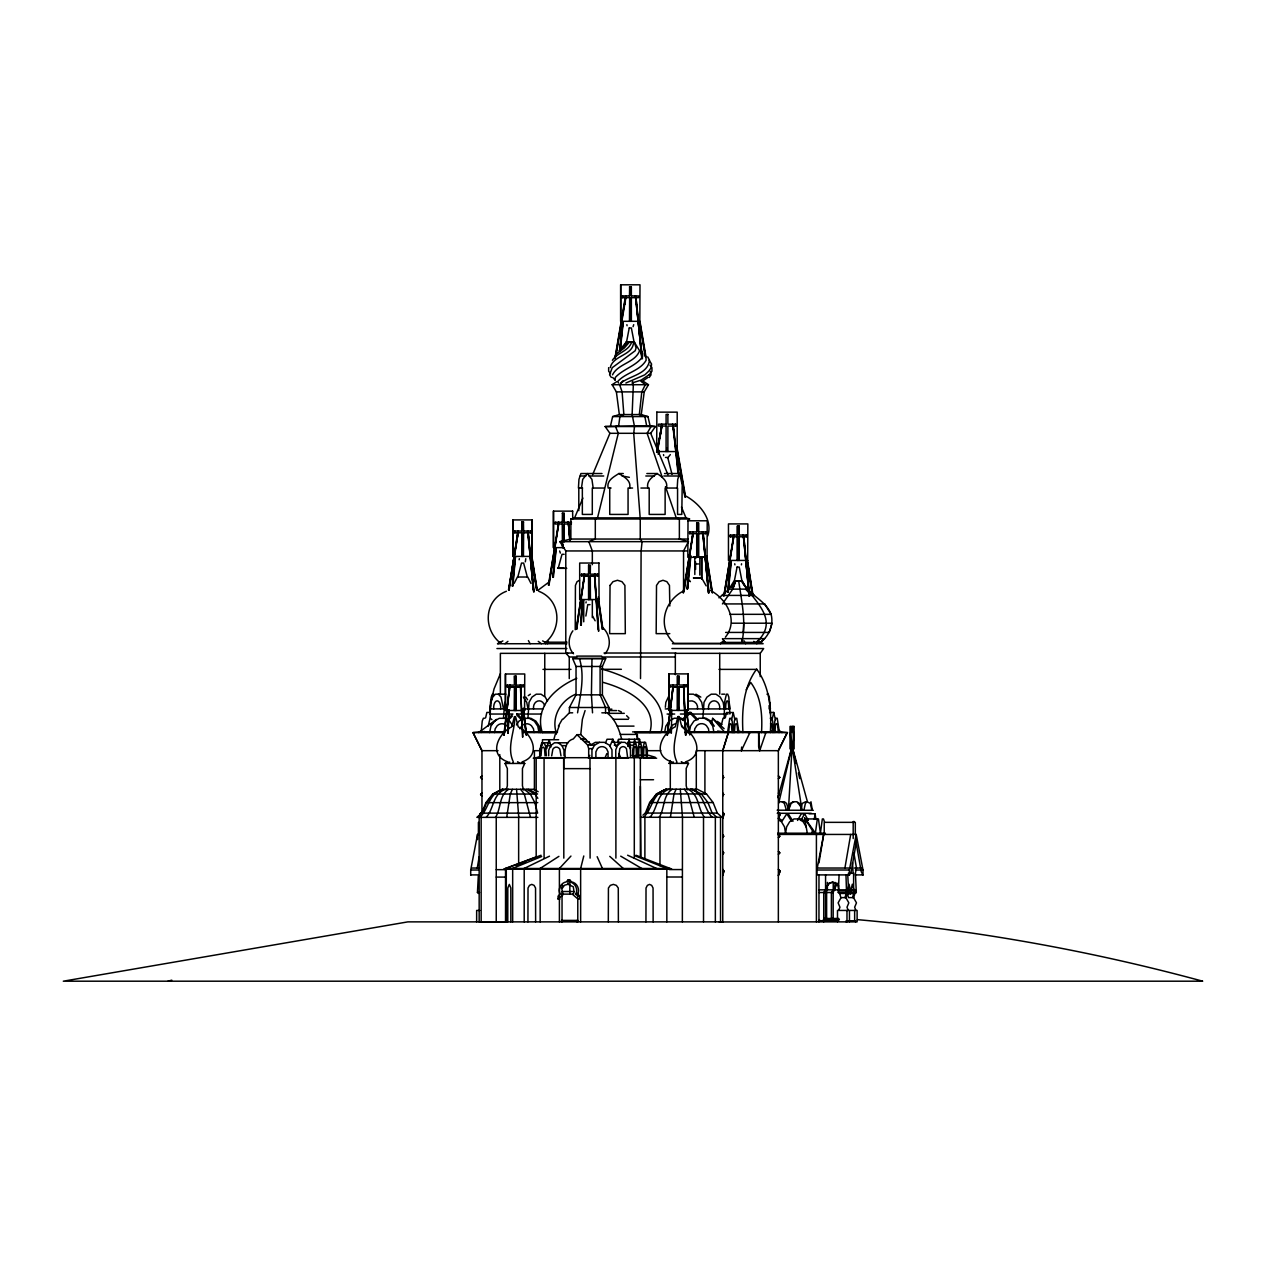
<?xml version="1.0" encoding="UTF-8"?>
<svg xmlns="http://www.w3.org/2000/svg" width="1266" height="1266" viewBox="0 0 1266 1266"><rect width="100%" height="100%" fill="white"/><g stroke="black" fill="none" stroke-linecap="round" stroke-linejoin="round"><path stroke-width="1.5" d="M632.652 757.163L632.668 749.757L634.44 742.335M637.637 757.163L637.637 749.757L639.409 742.335M642.606 757.163L642.622 749.757L644.394 742.335M539.712 757.622L539.727 750.232L541.753 742.794L549.634 742.794M548.669 755.77L548.684 750.232L550.647 745.658L554.445 742.794L567.912 742.794M615.767 757.163L615.782 749.757L617.681 745.183L621.305 742.335M591.918 757.163L591.966 749.757L594.529 745.183L599.498 742.335M687.58 588.627L688.308 581.68L689.353 580.271L690.397 581.68M761.515 732.587C762.528 715.417 761.309 696.696 750.706 682.421L746.165 689.78M770.345 732.587C771.627 710.859 770.076 687.153 756.657 669.081C743.237 687.153 741.686 710.859 742.952 732.587M593.168 488.043L591.934 479.371L587.329 473.531L582.708 479.371L581.474 488.043M489.926 714.008L490.543 704.766M542.339 745.104L542.513 739.724L558.654 739.724M507.713 733.156L508.6 710.084M507.903 733.204L508.9 710.068M509.502 690.904L509.644 687.058L514.233 686.868M508.204 733.204L509.074 710.115M671.755 710.004L671.376 733.109M672.673 690.809L672.816 686.963L677.405 686.773L677.405 710.4M728.678 732.587L729.279 725.671A7.058 1.583 -90 0 1 731.479 725.671L732.096 732.587M734.375 732.587L734.976 725.671A7.058 1.583 -90 0 1 737.176 725.671L737.793 732.587M774.887 732.492L775.488 725.576A7.058 1.583 -90 0 1 777.688 725.576L778.305 732.492M509.802 684.859L503.821 735.087M672.958 684.764L672.816 686.916M815.383 833.202L817.33 818.944M724.231 717.743L724.516 702.361L726.431 694.179L727.681 694.179L728.82 697.107L729.881 714.04M481.159 732.492L482.235 721.05L483.375 718.233L484.641 718.233M666.517 488.043C668.147 481.033 661.976 476.95 657.165 473.531L646.863 473.531M727.539 732.587L729.754 718.328L731.02 718.328L732.159 721.145L733.236 732.587L734.312 721.145L735.451 718.328L736.717 718.328L738.933 732.587M514.851 716.667C514.93 731.685 506.368 746.987 513.252 761.736L512.92 763.445M678.418 716.588C678.497 731.606 669.92 746.908 676.804 761.657L676.487 763.366M629.645 488.043C631.418 480.494 624.011 476.886 618.9 473.531C613.788 476.886 606.382 480.494 608.155 488.043L611.067 488.043M741.829 642.4C746.465 621.97 741.575 601.461 738.743 581.221M743.253 632.43L743.728 623.204M788.496 809.053L792.105 746.354L807.344 801.457M851.037 889.84L852.319 884.206L854.17 890.821L852.651 897.61M580.635 625.151L582.313 599.593M580.888 625.182L582.566 599.641M583.848 579.986L584.322 573.878M581.268 625.167L582.692 599.578M749.883 732.587L741.401 750.675L741.639 747.051M591.982 658.636L591.428 694.844L592.535 712.821M580.793 734.407L582.376 719.294L585.082 710.574M649.869 732.508C658.067 703.754 625.262 688.514 602.996 682.342M512.224 586.063L515.088 556.929M512.477 586.142L515.341 557.024M517.24 537.607L517.984 530.802L508.853 590.019M512.872 586.142L515.484 556.945M552.736 577.28L555.6 548.162M552.989 577.359L555.996 548.162M557.752 528.824L558.496 522.035M553.384 577.375L556.233 548.241M686.995 588.864L690.239 555.869M687.248 588.943L690.619 555.869M692.201 538.477L692.945 531.673M687.628 588.959L690.872 555.948M727.634 591.997L730.672 560.933M727.871 592.077L731.068 560.949M732.84 541.611L733.568 534.806M728.266 592.092L731.321 561.028M665.346 707.267L665.837 702.361L669.018 695.651M800.745 810.193L802.248 803.419L805.603 801.742M803.91 810.193L805.398 803.419L806.996 801.742L810.351 803.419L811.838 810.193M619.565 350.809L622.65 321.643M619.818 350.888L622.904 321.722M624.945 302.289L625.721 295.674M619.96 350.824L623.03 321.659M624.882 304.156L625.293 300.264M620.213 350.904L623.283 321.738M625.341 302.289L625.119 298.317L614.865 358.594M634.187 742.841L634.582 739.249L635.168 744.63M639.156 742.841L639.552 739.249L618.52 739.249L617.855 742.841M658.209 454.257L658.652 450.38M660.441 434.839L661.738 424.157M658.636 454.257L659.08 450.38M509.961 684.859L504.137 735.135L509.47 687.011M666.992 735.008L673.116 686.963L667.483 735.04M667.293 735.055L673.132 684.764M851.338 889.84L850.863 893.701L846.653 893.701M614.991 380.053L615.308 377.442C623.109 368.944 635.611 366.317 642.479 356.885L642.748 353.515L641.466 350.745M650.075 425.692L605.148 426.531L609.927 433.304L650.677 433.304L655.456 426.531L650.075 425.692L647.955 416.577L641.261 414.568L644.22 391.89L648.461 384.706L643.919 381.683M539.981 750.232L542.228 742.794M490.812 702.899L494.041 688.926L500.434 673.575M576.093 629.329L584.496 576.03L576.726 629.344M576.473 629.36L584.481 573.878M814.244 819.403L815.082 813.785L809.006 813.785M488.17 726.146L490.1 718.233L491.952 719.642M519.155 559.778L519.329 558.702M585.968 602.901L586.142 601.825M633.712 324.666L633.063 326.707M670.347 454.605L667.673 457.912M741.401 564.858L741.56 563.781M721.082 726.241L723.013 718.328L724.294 718.328M791.234 752.051L792.105 746.354L796.14 763.445M508.473 589.94L518.016 533.73L509.106 590.035M508.726 589.956L517.762 533.714M548.368 585.05L558.528 524.947L549.001 585.145M548.748 585.129L558.67 522.035M683.118 592.757L692.977 534.6L684.067 590.905M683.498 592.836L693.103 531.673M723.756 595.89L733.6 537.734L724.69 594.039M724.01 595.89L733.742 534.806M527.985 717.743L529.03 702.361L531.989 697.107L536.262 694.179L540.993 694.179L545.266 697.107L547.482 701.048M702.947 717.743L703.991 702.361L706.95 697.107L711.223 694.179L715.955 694.179L720.227 697.107L723.171 702.361L724.231 708.913M494.563 732.587L495.196 728.773L497.237 725.671A7.058 6.884 -90 0 1 506.732 725.671L508.79 728.773M669.524 732.492L670.141 728.678L672.199 725.576A7.058 6.884 -90 0 1 675.237 723.851M694.211 732.492L694.828 728.678L696.87 725.576A7.058 6.884 -90 0 1 706.365 725.576L708.422 728.678L709.039 732.492M585.873 616.036L587.74 604.657L590.019 604.657M818.975 862.858L823.691 834.436L816.887 870.011L816.887 874.901L849.391 874.901M845.008 897.61L846.527 892.514L845.973 874.933M615.118 358.61L625.895 295.674M615.83 356.743L625.752 298.396M470.715 875.17L470.715 870.011L477.519 834.436L479.308 834.436M477.25 868.033L479.181 856.829M844.913 868.033L850.689 834.436M856.196 842.982L861.244 871.72L863.001 875.17L863.001 870.011L856.196 834.436L856.196 842.982L851.148 871.72L849.391 875.17L849.391 870.011L856.196 834.436L777.704 834.436M656.627 452.231L661.77 427.085L657.687 450.38M656.927 452.247L661.469 427.006L657.386 450.38M787.927 810.193L790.459 803.419L793.165 801.742L796.805 801.742L799.511 803.419L802.043 810.193M788.56 810.193L791.108 803.419L793.798 801.742M503.52 717.743L504.723 702.361M627.73 746.418L629.06 739.249L630.721 748.206M489.641 732.587L490.876 726.241L494.294 721.145L499.247 718.328L506.289 718.328L508.758 719.737M664.603 732.492L665.837 726.146L669.255 721.05L674.192 718.233L681.25 718.233L683.719 719.642L682.168 719.642L689.29 712.442L690.84 712.442L697.962 719.642L696.395 719.642L689.29 712.442M741.67 642.4L742.477 638.634M485.622 717.838L486.856 712.442L490.227 712.442M707.741 535.945C713.154 519.551 699.813 503.947 686.314 496.288M725.276 717.933L726.494 712.536L733.236 712.536L734.881 719.737M731.59 719.737L733.236 712.536M772.102 719.642L773.748 712.442L770.377 712.442M711.413 723.63L712.631 718.328L724.136 728.694M610.529 425.692L612.649 416.577L619.343 414.568L641.261 414.568M778.653 803.356L792.105 746.354L801.805 809.053M823.739 921.87L823.739 892.514L828.961 883.209L832.348 882.196L836.304 883.209L838.772 886.01M826.16 889.84L827.062 886.01L829.531 883.209L832.917 882.196M834.452 889.84L835.37 886.01L837.839 883.209M833.17 919.907L833.17 892.514L835.94 886.01M580.493 869.062L583.784 855.974M506.701 817.361L510.277 794.035L512.413 789.304M670.426 817.282L674.003 793.94L676.123 789.224M517.778 577.122L521.497 563.085L523.633 563.085L527.352 577.122M546.722 748.681L549.128 739.724L551.058 746.893M506.21 789.968L507.35 785.806L507.35 768.525L505.039 763.445L508.362 762.322M777.925 797.659L792.105 746.354L792.453 752.226M553.875 739.376L555.252 734.407M853.901 853.094L856.465 868.033L855.405 873.081L856.307 892.514L854.898 893.448L853.727 897.61L848.521 897.61L847.334 893.448M582.597 488.043L578.435 488.043L578.958 479.371L580.92 473.531L601.983 473.531M677.199 488.043L677.721 479.371L679.684 473.531L664.523 473.531M741.401 750.675L742.224 747.953M722.759 921.949L722.759 750.675L728.314 732.587L717.616 731.052M721.351 642.4L760.375 642.4C769.063 636.102 773.874 624.882 771.105 614.327C765.598 599.768 748.443 595.257 742.272 581.221M769.237 632.43L772.054 623.204L731.89 623.204M722.759 750.675L728.409 732.587M759.711 750.675L758.635 732.587L758.635 746.592L759.711 750.675L765.883 732.587M610.291 367.662C612.855 355.081 633.791 355.556 633.459 341.915M602.869 658.636L600.1 666.47L600.1 694.844L605.559 707.504L605.559 712.821M577.897 896.17L575.745 894.128C578.356 889.318 575.128 882.718 569.668 881.896L567.975 880.028L566.282 881.896C560.822 882.718 557.61 889.318 560.221 894.128L558.053 896.17L558.053 898.971L559.92 898.971M567.975 884.269L573.292 886.786L574.084 892.15L572.865 894.651L577.897 898.971L579.765 898.971L579.765 896.17L577.597 894.128C580.208 889.318 576.995 882.718 571.536 881.896L569.842 880.028L567.975 880.028L567.975 884.269L564.462 885.25L561.819 888.906L563.101 894.651L558.053 898.971M732.713 589.117L735.593 581.221L732.745 589.117L722.443 603.929M556.075 734.407L559.113 726.114M631.718 341.915C628.901 351.141 617.302 352.518 612.396 360.272M482.393 813.136L486.571 802.644L493.234 794.035L502.444 789.304M646.815 811.3L650.281 802.565L656.943 793.94L666.153 789.224M625.008 344.953L626.227 341.915L634.377 341.915L636.07 347.992L635.2 350.745L612.269 367.662L609.563 374.831L611.351 377.442M537.876 817.361L476.886 817.361L481.666 813.136L485.922 802.644L492.727 794.035L502.143 789.304L533.54 789.304L538.145 791.677M642.986 815.162L645.375 813.057L649.632 802.565L656.453 793.94L665.869 789.224L697.25 789.224L706.46 793.94L713.122 802.565L717.3 813.057L721.968 817.282L640.596 817.282M838.867 909.858L839.959 907.247L838.124 902.848L841.051 897.657M569.257 678.592L569.257 656.991L565.791 653.019L565.791 550.947L559.873 541.658L570.871 539.047L570.871 518.997L574.622 517.873L582.898 498.076M592.646 474.687L609.927 433.304M605.544 742.841L607.047 739.249L612.886 739.249L615.909 746.418M605.338 757.163L606.841 753.571M609.864 746.418L612.886 739.249M561.376 888.273L562.658 885.266M601.841 712.821L609.009 712.821L609.009 707.504L602.394 694.844L602.394 666.47L605.749 658.636L572.675 658.636L576.03 666.47L576.03 694.844L569.415 707.504L569.415 712.821L572.675 712.821M589.782 755.327L588.468 758.207L628.411 758.207M521.497 762.322L524.741 763.445L522.447 768.525L522.447 785.806L523.586 789.968M685.191 762.227L688.498 763.366L686.188 768.446L686.188 785.727L687.327 789.873M771.516 731.178L787.262 732.587L778.353 750.675L778.353 921.949L719.183 921.949M787.341 732.587L778.353 750.675L696.3 750.675L696.3 790.158M525.327 561.819L525.801 558.702M514.154 583.404L517.414 577.011L527.716 577.011L530.976 583.404M731.463 587.535L733.932 582.803M665.489 486.619L676.25 517.873L679.367 518.997L679.367 539.047L688.435 541.658L683.545 550.947L683.545 592.172M725.434 637.13C738.616 620.783 727.175 599.514 710.827 590.636M797.548 820.431L801.283 813.785L804.59 813.785L808.325 820.431M800.856 820.431L804.59 813.785M558.369 726.114L562.31 719.294M495.497 817.361C501.194 808.673 498.804 795.618 508.552 789.304M659.206 817.282C664.903 808.594 662.514 795.523 672.262 789.224M612.507 374.831C618.188 363.532 635.073 362.851 639.583 350.745L634.187 341.915M572.865 630.832C567.943 637.526 567.643 647.527 573.498 653.778M756.419 642.4C780.98 619.47 753.175 600.495 741.496 581.221M604.942 653.778C612.079 646.198 609.895 633.649 602.315 627.208M781.961 821.27L786.787 813.785L788.196 813.785L793.022 821.27M619.137 350.745L626.417 341.915M519.867 728.773L521.909 725.671A7.058 6.884 -90 0 1 531.404 725.671L533.461 728.773L534.078 732.587M516.401 724.975L518.965 721.145L523.918 718.328L530.96 718.328L535.914 721.145L539.332 726.241L540.55 732.587M649.252 377.442L651.04 374.831L650.376 371.239M825.527 919.907L825.527 892.514L827.378 889.84L827.378 882.386M629.582 341.915L624.328 347.992L617.001 353.515M614.659 356.885L616.226 354.638M760.233 676.645L760.233 653.351L763.667 648.54L671.898 648.54M649.173 374.831L651.943 371.239L651.958 367.662L650.012 365.194M544.586 643.16C562.515 629.281 561.075 599.831 538.73 591.254M627.651 341.915L622.255 347.992M506.036 763.445L507.429 761.736C488.17 754.868 498.06 733.425 511.749 726.842L514.407 716.667L515.579 716.667L518.237 726.842C531.926 733.425 541.816 754.868 522.557 761.736L523.934 763.445M669.603 763.366L670.996 761.657C651.721 754.773 661.612 733.33 675.316 726.763L677.959 716.588L679.146 716.588L681.788 726.763C695.493 733.33 705.384 754.773 686.109 761.657L687.501 763.366M486.223 817.361C493.962 808.958 492.68 793.719 505.356 789.304M649.933 817.282C657.671 808.863 656.389 793.64 669.081 789.224M576.98 734.676L587.582 744.914L591.396 744.914L580.778 734.676L576.98 734.676L573.324 738.917C565.332 741.148 564.288 750.754 565.253 757.701M623.173 380.67L619.612 384.706L622.112 391.89L623.853 414.568L619.913 416.577L618.663 425.692L615.498 426.531L618.299 433.304L597.52 517.873L595.305 518.997L595.305 539.047L588.832 541.658L592.33 550.947L592.33 564.683M854.898 893.448L839.69 893.448L838.282 892.514L839.105 874.933M558.828 869.062L570.95 856.069M647.97 377.442L641.941 381.541M756.277 642.4L759.917 638.634M562.959 719.294L568.83 713.328M507.207 719.737L511.955 714.942M509.945 718.534L512.319 716.145M684.906 718.439L690.84 712.442M620.957 383.028C630.12 375.591 647.781 374.325 649.505 360.272L647.717 356.885M479.814 817.361C488.85 809.053 488.818 792.611 503.156 789.304M643.524 817.282C652.576 808.974 652.544 792.516 666.865 789.224M477.725 817.361L480.067 815.257M490.797 724.769L496.509 719.61M647.796 488.043C646.182 481.033 652.338 476.95 657.165 473.531M729.074 589.117L721.889 595.416L754.283 595.416L747.209 589.117L742.319 581.221L733.9 581.221L729.026 589.117L747.146 589.117M760.28 642.4L764.585 638.634L724.263 638.634M648.952 374.831L641.261 380.053L631.956 383.028M718.946 597.853L721.952 595.416M505.007 643.729L507.935 641.371M545.519 643.729L548.447 641.371M720.481 643.729L723.408 641.371M684.226 590.636C663.621 600.511 656.801 627.287 674.161 643.35L720.496 643.35M695.556 558.132L697.06 556.993L693.784 556.993M537.702 590.462L549.033 582.043M478.611 732.587L496.462 719.42M480.004 813.785L481.966 812.392L481.966 750.675L473.025 732.587L484.767 731.526M479.988 813.785L481.966 812.392M506.416 591.254C484.055 599.831 482.631 629.281 500.561 643.16L500.814 643.16M528.254 695.651L530.391 694.179M619.343 414.568L616.384 391.89L612.143 384.706L616.684 381.683M699.829 575.08L699.829 558.132L701.57 556.993M847.761 874.933L848.663 892.514L847.255 893.448L846.084 897.61L840.861 897.61L839.69 893.448M539.189 869.062L558.907 856.354M575.239 694.385C560.521 700.905 551.454 716.572 556.122 732.508M672.974 427.069L678.465 473.674M527.938 533.714L533.651 591.887M568.561 524.868L569.969 540.408M743.522 537.718L749.377 595.97M703.342 556.993L701.522 558.132L701.522 578.863M699.829 558.132L703.706 556.993L698.563 556.993M635.674 298.396L642.036 358.61L635.437 295.674M579.48 580.271L577.043 581.68L575.429 585.43L575.223 629.708M576.774 678.307C555.331 687.359 534.173 706.982 542.291 732.508M497.949 643.729L502.871 640.897M500.83 641.846L497.491 643.729L566.804 643.729M684.7 732.492L688.198 730.719M522.905 869.062L549.491 856.18M594.814 576.046L590.273 575.903L590.431 599.546M625.863 383.028L644.805 374.831L648.683 371.239L651.167 367.662L651.547 363.959L649.141 360.272M584.243 575.998L588.579 575.903L588.579 599.546M511.1 869.062L541.69 856.496M670.062 763.366L673.465 762.005M636.529 731.89L634.772 732.587L671.202 732.587M506.258 763.445L509.755 762.085M516.132 865.612L525.073 862.146M504.548 869.062L541.041 855.246M536.895 856.639L503.726 869.062L671.708 869.062L635.943 855.246M671.993 762.227L668.717 763.366L688.498 763.366M534.648 758.207L539.522 756.767M520.437 687.042L522.826 737.018M683.608 686.963L685.919 735.008M629.487 286.876L631.354 286.876L631.354 295.943M629.661 295.943L622.334 295.943L622.334 297.668L629.661 297.668L629.487 321.311M639.995 321.311L620.609 321.311L620.609 284.803L639.995 284.803L639.821 321.311M612.143 384.706L648.461 384.706M616.384 391.89L644.22 391.89M656.69 412.146L677.199 412.146L677.199 451.566L656.864 451.566M668.052 414.393L666.09 414.393L666.09 424.173M612.649 416.577L647.955 416.577M666.264 424.173L658.51 424.173L658.51 426.056L666.264 426.056M605.148 426.531L655.456 426.531M665.473 457.453L666.929 457.453M667.72 457.453L672.024 474.37M618.9 473.531L623.268 473.531M580.192 476L585.873 476M589.054 476L603.708 476M622.081 476L629.36 477.314M645.802 476L654.395 476M663.795 476L678.956 476M604.167 488.043L592.298 488.043L592.298 514.423L582.344 514.423L582.344 488.043M632.573 488.043L628.063 488.043L628.063 514.423L609.737 514.423L609.737 488.043M640.928 488.043L649.189 488.043L649.189 514.423L665.125 514.423L665.125 488.043L677.563 488.043L677.563 514.423L681.804 514.423L682.2 484.973L679.684 473.531M564.13 547.64L553.384 547.64L553.384 511.132L572.77 511.132M562.262 513.221L564.13 513.221L564.13 522.272M574.622 517.873L685.982 517.873L689.733 518.997L570.871 518.997M687.834 520.785L707.219 520.785L707.045 557.293M521.75 532.796L521.75 556.423L521.924 532.796L514.597 532.796L514.597 531.055L521.924 531.055L521.75 522.003L523.618 522.003M555.109 522.272L562.436 522.272M562.436 524.013L555.109 524.013L555.283 522.272M571.409 524.013L563.956 524.013L563.956 541.737M523.444 531.055L530.897 531.055L530.897 532.796L523.444 532.796M570.871 539.047L688.008 539.047M559.873 541.658L688.435 541.658M565.791 550.947L687.296 550.947M564.145 554.302L562.009 554.302L558.195 568.339L566.741 568.339M707.219 557.293L687.834 557.293L688.008 520.785M747.842 560.427L728.456 560.427L728.456 523.918L747.842 523.918L747.668 560.427M696.458 563.956L698.595 563.956M557.61 568.054L563.987 568.054M590.273 575.903L597.726 575.903L597.726 574.178L590.273 574.178L590.431 565.127L588.579 565.127L588.579 574.178M693.404 577.929L701.649 577.929L706.191 585.889M693.768 577.992L701.285 577.992M724.263 603.929L764.664 603.929M730.134 614.327L771.105 614.327L764.601 603.929M725.624 632.43L769.19 632.43M669.809 633.649L656.168 633.649L656.516 585.43L659.08 581.68L662.988 580.271L666.897 581.68L669.461 585.43L669.809 606.018M545.298 642.194L567.026 642.194M672.452 643.729L763.113 643.729L758.097 640.897M496.937 648.54L566.883 648.54M565.791 653.019L573.371 653.019M604.024 653.019L675.822 653.019M567.769 653.351L500.371 653.351L500.371 694.1M760.233 653.351L675.332 653.351L675.332 674.699M576.647 656.105L601.635 656.105M569.257 656.991L576.98 656.991M602.046 656.991L674.952 656.991M572.802 658.415L605.639 658.415M576.03 666.47L602.394 666.47M542.972 669.382L570.982 669.382M602.584 669.303L621.384 669.303M719.009 669.382L756.878 669.382M686.425 685.033L679.098 685.033L679.272 675.981L677.405 675.981L677.405 685.033M523.38 685.128L515.927 685.128L515.927 676.076M515.927 710.495L515.927 686.868L523.38 686.868L523.222 685.128M670.125 686.773L677.579 686.773L677.579 710.4M493.661 694.179L492.411 694.179L491.271 697.107L490.496 702.361L490.211 717.743M505.846 694.179L495.386 694.179L492.727 697.107L490.876 702.361L490.211 708.913L503.646 708.913M687.992 694.179L693.436 694.179L698.341 697.107L701.728 702.361L702.947 708.913M721.747 694.179L724.706 694.179M766.943 694.179L768.193 694.179L769.332 697.107L770.393 714.04M576.03 694.844L602.394 694.844M569.415 707.504L609.009 707.504M522.716 708.913L542.845 708.913M665.236 708.913L668.59 708.913A6.678 3.545 -90 0 1 668.67 705.542M688.388 708.913L729.944 708.913L729.216 702.361M608.155 709.166L611.874 709.166M524.741 710.495L505.356 710.495L505.356 673.987L524.741 673.987L524.567 710.495M609.136 710.574L616.574 710.574M624.296 713.328L607.569 713.328C615.608 719.753 619.248 729.691 621.685 739.376M490.211 714.04L512.92 714.04M516.686 714.04L541.531 714.04M667.071 714.04L674.683 714.04M680.364 714.04L727.997 714.04M770.266 718.233L771.532 718.233L772.671 721.05L773.748 732.492L774.824 721.05L775.963 718.233L777.229 718.233L779.445 732.492M613.456 719.294L628.316 719.294M617.302 726.114L634.013 726.114M480.843 731.89L504.454 731.89M524.14 731.89L557.578 731.89M632.589 731.89L670.125 731.89M685.919 731.89L723.456 731.89M725.276 731.89L779.381 731.89M541.943 732.508L557.135 732.508M635.943 732.508L660.947 732.508C671.328 696.11 629.803 676.819 601.619 669.002M504.517 732.587L472.962 732.587L481.966 750.675L498.029 750.675M523.333 732.587L556.265 732.587M686.979 732.587L787.579 732.587M620.34 734.407L635.2 734.407M580.619 738.917L584.433 738.917M582.407 739.502L586.205 739.502M585.414 741.781L589.228 741.781M612.871 742.335L624.945 742.335L628.569 745.183L630.452 749.757L630.484 757.163M627.699 742.335L645.549 742.335L647.322 749.757L647.337 757.163M594.529 745.183L590.383 745.183L595.337 742.335L604.436 742.335L609.405 745.183L611.969 749.757L612.016 757.163M614.295 745.183L617.681 745.183M629.313 745.183L633.269 745.183M543.874 742.794L545.519 745.658L549.349 745.658M558.227 742.794L562.025 745.658L565.902 745.658M587.582 744.914L588.69 748.586L592.504 748.586M540.123 750.675L534.41 750.675L534.41 790.158M646.689 750.675L660.805 750.675M635.722 755.327L648.73 755.327L655.234 757.242M653.557 757.701L536.183 757.701L536.183 858.126M533.271 758.207L564.335 758.207M643.919 758.207L656.658 758.207M505.039 763.445L524.741 763.445M590.098 768.636L563.702 768.636L563.702 757.701L563.813 858.126M640.359 779.729L653.557 779.729M640.359 786.376L640.928 856.18M656.453 793.94L706.46 793.94M492.727 794.035L537.575 794.035L528.365 789.304M779.634 801.742L784.35 801.742L786.582 803.419L788.671 810.193M810.952 801.742L812.329 810.193M485.922 802.644L537.797 802.644M649.632 802.565L713.122 802.565M777.15 810.193L813.326 810.287M481.666 813.136L537.623 813.136L534.822 802.644L530.343 794.035L524.14 789.304M645.375 813.057L717.3 813.057M777.213 813.294L811.221 813.294M805.936 818.944L818.453 818.944L820.4 833.202L822.346 818.944L823.454 818.944L824.467 821.776M854.36 821.555L853.189 821.555L853.189 838.519M777.672 833.202L825.416 833.202M471.743 868.033L479.387 868.033M817.915 868.033L850.42 868.033M854.328 868.033L861.972 868.033M670.094 868.492L505.53 868.492L505.53 921.87L722.902 921.87M496.24 869.663L505.577 869.663M669.303 869.568L682.358 869.568M470.715 870.011L478.374 870.011M816.887 870.011L849.391 870.011M855.357 870.011L863.001 870.011M848.267 873.303L853.11 873.303L852.509 862.684M470.715 874.901L478.374 874.901L477.44 892.514L478.849 893.448M855.357 874.901L863.001 874.901M666.834 877.006L682.358 877.006M496.24 877.085L505.055 877.085M818.975 889.84L847.761 889.84L849.059 884.206L850.341 889.84M849.755 889.84L855.405 889.84M838.282 890.821L848.663 890.821M850.879 890.821L856.307 890.821M573.846 891.517L562.041 891.517L562.041 921.87M477.44 892.514L479.577 892.514M818.975 892.514L825.527 892.514M826.366 889.84L826.619 892.514L833.17 892.514M838.282 892.514L848.663 892.514M850.879 892.514L856.307 892.514M562.072 894.128L573.72 894.128M575.745 894.128L577.597 894.128M479.814 910.444L476.649 910.444L476.649 921.87M849.882 910.444L857.114 910.444L857.114 921.87L854.645 921.87L854.645 910.444M823.77 918.483L838.836 918.483M823.311 919.607L839.405 919.607M577.945 920.398L561.439 920.398L561.439 921.87M818.96 920.746L838.614 920.746M848.014 920.746L853.711 920.746M504.074 921.87L407.874 921.87L63.3 981.197L1202.7 981.197A2075.291 2022.103 90 0 0 857.462 919.654M778.384 921.87L853.711 921.87M505.577 921.949L479.165 921.949L479.165 817.361M515.927 686.868L520.737 687.058M759.347 731.89L765.645 732.587M749.804 732.587L737.556 731.194M632.019 755.327L641.767 758.207M635.611 856.069L668.258 869.062M811.775 831.999L817.14 834.436M627.62 855.215L657.861 869.062M618.425 710.574L621.353 711.951M692.091 789.224L701.301 793.94L707.947 802.565L712.125 813.057L716.793 817.282M702.883 534.521L708.754 592.836M542.639 640.897L547.656 643.729M704.371 718.233L709.308 721.05L712.742 726.146L713.961 732.492M679.684 718.233L684.637 721.05L688.055 726.146L689.29 732.492L690.508 726.146L693.926 721.05L698.879 718.233L705.922 718.233L710.859 721.05L714.293 726.146M529.41 718.328L534.347 721.145L537.781 726.241L539 732.587M504.738 718.328L509.676 721.145L513.094 726.241M690.524 789.224C704.26 792.927 703.706 808.942 712.267 817.282M526.814 789.304L534.917 794.035L537.844 798.34M620.704 856.164L642.748 869.062M695.92 694.179L700.826 697.107M681.298 761.673L684.051 763.366M797.517 802.581L800.729 806.426L801.41 810.193M805.825 821.776L801.473 818.944L794.004 818.944L789.652 821.776L786.629 826.856L785.553 833.202L784.493 826.856L781.47 821.776L779.302 820.368M798.83 818.944L803.182 821.776L806.205 826.856L807.281 833.202M779.745 818.944L781.929 820.368M517.588 761.752L520.199 763.445M717.236 721.383L721.842 724.437M779.017 730.387L781.992 732.587M753.729 641.371L756.862 643.729M782.103 801.742L784.334 803.419L786.423 810.193M538.256 641.371L541.389 643.729M687.849 789.224C699.418 794.383 697.55 808.768 704.482 817.282M640.802 381.082L645.296 384.706L641.783 391.89L639.346 414.568L644.869 416.577L646.625 425.692L651.056 426.531L647.116 433.304L662.324 477.424M609.753 856.354L623.932 869.062M517.066 713.739L523 719.737M516.702 714.942L521.45 719.737M626.638 715.717L628.996 718.107M612.633 377.442L615.134 380.053M745.579 589.117L751.45 595.416M498.345 694.179L501.02 697.107L503.52 708.913M835.734 883.209L838.203 886.01L839.105 889.84M712.631 718.328L724.991 732.587M684.32 789.224L688.008 793.94L694.227 817.282M520.595 789.304L524.298 794.035L530.517 817.361M610.513 373.644L608.661 371.239L608.645 367.662M806.268 827.363L804.59 817.915L815.383 833.028M681.694 725.576L683.735 728.678M786.787 813.785L791.614 821.27M525.865 697.107L527.558 699.734M523.38 697.107L526.767 702.361L527.985 708.913M804.59 817.915L813.864 833.028M618.568 383.028L617.681 381.541C625.61 372.6 639.931 371.049 646.119 360.272L645.945 356.885M853.553 897.657L856.481 902.848L854.645 907.247L855.721 909.858M845.894 897.657L848.821 902.848L846.986 907.247L848.078 909.858M592.567 616.036L595.147 620.799M743.886 640.596L745.563 643.729M528.413 640.596L530.09 643.729M560.316 553.052L559.667 550.995M597.156 856.702L602.695 869.062M562.025 745.658L563.987 750.232L564.019 755.77M618.932 753.571L620.451 757.163M650.677 433.304L667.957 474.687M681.472 507.08L685.982 517.873M640.58 742.335L642.353 749.757L642.353 757.163M635.595 742.335L637.368 749.757L637.384 757.163M807.043 818.944L807.55 820.368M635.706 732.587L638.238 739.819M579.48 658.636C584.971 676.55 580.35 695.192 577.565 712.821M632.478 381.256L633.348 384.706L632.13 414.568L634.503 426.531L633.712 433.304L640.248 518.997L640.248 539.047L642.084 541.658L641.102 550.947L640.517 678.592M798.387 772.956L799.732 778.653M773.748 712.442L775.393 719.642M545.519 745.658L546.374 755.77M676.788 446.407L685.618 496.889M672.531 424.157L673.654 430.962M676.835 448.354L685.191 496.968M676.756 450.38L684.89 496.984M680.285 789.224L682.485 817.282L682.358 921.87M516.56 789.304L518.775 817.361M640.01 321.659L645.961 356.648M635.279 295.674L636.323 302.289M639.757 321.659L645.581 356.727M639.377 321.738L645.328 356.743M747.589 560.949L753.112 595.89M747.32 560.949L752.843 595.89M743.126 534.806L744.139 541.611M747.209 561.028L752.431 594.023M746.94 561.028L752.162 594.039M706.65 555.869L712.489 592.757M702.503 531.673L703.5 538.477M706.381 555.869L712.22 592.757M706.017 555.948L711.539 590.905M568.054 522.035L569.668 532.717M531.071 551.121L537.211 589.94M531.119 553.068L536.958 589.956M527.542 530.802L529.156 541.484M531.008 553.131L536.831 590.019M531.055 555.078L536.578 590.035M734.739 563.781L734.913 564.858M663.526 454.605L663.7 455.681M626.892 324.666L627.066 325.742M815.082 813.785L815.921 819.403M598.248 596.951L602.964 629.329M594.561 573.878L595.368 579.86M598.264 598.85L602.584 629.36M597.884 598.881L602.315 629.344M850.04 889.84L850.515 893.701M686.615 709.989L689.748 734.992M684.241 690.809L683.593 684.764M686.314 710.036L689.21 733.125M523.412 708.153L526.577 735.087M521.07 690.904L520.421 684.859M523.459 710.068L526.276 735.135L523.143 710.115M678.766 473.595L673.401 426.99L678.038 473.674M639.552 739.249L640.153 744.63M642.432 358.594L636.038 298.317L641.783 358.674M769.728 702.361L770.393 708.913L769.127 708.913A6.678 1.503 -90 0 0 769.095 705.542M749.63 595.89L743.902 537.639L748.997 595.985M743.3 534.806L749.235 595.89M709.007 592.757L703.263 534.505L708.359 592.852M702.662 531.673L708.612 592.757M570.349 540.392L568.83 524.868L569.716 540.487M568.228 522.035L570.096 540.471M534.046 591.887L528.318 533.635L533.208 590.035M527.716 530.802L533.603 590.019M598.818 631.054L594.561 576.03L598.043 629.107M594.735 573.878L598.422 631.038M772.608 732.492L771.991 725.576A7.058 1.583 -90 0 0 770.503 723.851M683.767 684.764L685.745 735.055M685.444 735.04L683.782 686.916L679.098 686.773L686.425 686.773L686.251 685.033M520.595 684.859L522.526 737.002M855.626 920.746L855.626 921.87M855.31 834.436L855.31 822.346L824.229 822.346L824.229 834.436M853.616 873.081L853.616 889.84M849.454 921.87L849.454 910.444L837.491 910.444L837.491 921.87M846.986 910.444L846.986 921.87M846.115 920.746L846.115 921.87M835.022 882.386L835.022 889.84M833.234 882.386L833.234 889.84L831.382 892.514L831.382 919.907M826.619 892.514L826.619 919.907M825.574 874.933L825.574 889.84M819.482 919.607L819.482 920.746M818.975 874.648L818.96 921.87M816.412 834.436L816.412 921.87M793.244 726.462L793.244 748.839M792.105 746.354L792.105 752.226M790.823 726.462L790.823 748.839M746.323 535.059L746.323 536.8M739.202 535.059L739.202 526.007L737.334 526.007L737.334 535.059M739.202 536.8L739.202 560.427M739.043 526.007L739.043 535.059L746.481 535.059L746.481 536.8L739.043 536.8L739.043 560.427M738.426 556.866L738.426 559.588M738.157 556.993L738.157 560.474M737.508 526.007L737.508 535.059L730.197 535.059L730.197 536.8L737.508 536.8L737.508 560.427M737.334 536.8L737.334 560.427M730.371 535.059L730.371 536.8M720.528 817.282L720.528 921.87M719.721 653.351L719.721 694.1M715.353 817.282L715.353 921.87M705.684 531.926L705.684 533.666M704.909 750.675L704.909 793.829M703.516 817.282L703.516 921.87M701.87 558.132L701.87 578.863M698.579 531.926L698.579 522.874L696.711 522.874L696.711 531.926M698.579 533.666L698.579 557.293M698.405 522.874L698.405 531.926L705.858 531.926L705.858 533.666L698.405 533.666L698.405 557.293M697.803 553.733L697.803 556.454M697.519 553.859L697.519 557.341M696.886 522.874L696.886 531.926L689.559 531.926L689.559 533.666L696.886 533.666L696.886 557.293M696.711 533.666L696.711 557.293M695.556 561.898L695.556 569.431M694.812 556.834L694.812 574.495M689.733 531.926L689.733 533.666M687.976 673.908L687.976 710.4M679.272 686.773L679.098 710.4M678.465 706.982L678.465 710.463M678.228 706.855L678.228 709.561M677.579 675.981L677.579 685.033L670.125 685.033L670.3 686.773M675.585 424.173L675.585 426.056M670.3 760.55L670.3 790.158M668.939 673.908L668.939 710.4M667.878 414.393L667.878 424.173L675.759 424.173L675.759 426.056L667.878 426.056L667.878 451.566M667.245 447.721L667.245 450.649M666.945 447.816L666.945 451.297M666.834 868.492L666.834 921.87M666.09 426.056L666.09 451.566M659.966 817.282L659.966 865.707M656.864 412.146L656.69 447.626M653.129 921.87L653.05 888.02L651.689 885.377L649.537 884.38L647.385 885.377L646.024 888.02L645.945 921.87M646.404 757.163L646.04 748.712A6.488 1.456 -90 0 0 643.888 748.712L643.539 757.163M644.885 817.282L644.885 858.712M641.419 757.163L641.071 748.712A6.488 1.456 -90 0 0 638.919 748.712L638.57 757.163M640.359 757.701L640.359 856.18M637.384 734.343L637.384 739.581M636.45 757.163L636.102 748.712A6.488 1.456 -90 0 0 633.95 748.712L633.586 757.163M634.298 757.701L634.298 858.126M631.354 297.668L631.354 321.311M631.18 286.876L631.18 295.943L638.634 295.943L638.46 297.668L631.18 297.668L631.18 321.311M630.579 317.75L630.579 320.456M630.31 317.877L630.31 321.358M629.661 286.876L629.487 295.943M627.572 757.163L626.48 748.712A6.488 4.542 -90 0 0 619.77 748.712L618.678 757.163M622.508 295.943L622.508 297.668M620.783 284.803L620.783 321.311M618.457 739.755L618.457 743.348M618.378 921.87L618.283 888.02L616.368 885.377L613.345 884.38L610.339 885.377L608.424 888.02L608.313 921.87M615.893 757.701L615.893 858.126M608.044 757.163L608.044 751.893L606.541 748.712A6.488 6.203 -90 0 0 597.394 748.712L595.89 751.893L595.89 757.163M597.552 574.178L597.552 575.903M592.33 600.021L592.33 617.681M589.988 757.701L590.098 858.126M589.655 595.985L589.655 598.691M589.386 596.112L589.386 599.593M588.737 565.127L588.737 574.178L581.426 574.178L581.426 575.903L588.737 575.903L588.737 599.546M588.69 748.586L588.69 757.701M583.737 600.1L583.737 621.812M581.6 574.178L581.6 575.903M580.635 868.492L580.635 921.87M578.799 488.043L578.799 510.657M577.787 893.416L577.787 921.87M576.964 920.398L576.964 921.87M572.596 511.132L572.77 518.823M571.235 524.013L571.409 522.272L563.956 522.272L563.956 513.221M569.842 880.028L569.842 894.128M564.13 524.013L564.13 541.737M563.085 544.222L563.085 547.687M562.436 513.221L562.262 522.272M562.262 524.013L562.436 547.64M560.98 755.865L559.841 749.171A6.488 4.748 -90 0 0 552.846 749.171L551.691 755.865M559.398 868.492L559.398 921.87M553.558 511.132L553.558 547.64M545.06 755.865L544.57 749.171A6.488 2.057 -90 0 0 541.531 749.171L541.025 755.865M544.76 653.351L544.76 696.047M544.079 757.701L544.079 858.126M540.155 868.492L540.155 921.87M535.629 921.87L535.55 888.02L534.094 885.377L531.783 884.38L529.473 885.377L528.017 888.02L527.938 921.87M532.084 519.915L532.084 556.423M530.723 531.055L530.723 532.796M524.203 868.492L524.203 921.87M523.444 522.003L523.618 531.055M523.618 532.796L523.444 556.423M522.842 552.862L522.842 555.584M522.573 552.989L522.573 556.47M521.924 522.003L521.924 531.055M518.649 817.361L518.649 863.839M516.101 685.128L516.101 676.076L514.233 676.076L514.407 685.128L507.096 685.128L507.096 686.868L514.407 686.868L514.233 710.495M516.101 686.868L516.101 710.495M515.325 706.934L515.325 709.64M515.056 707.061L515.056 710.543M514.771 531.055L514.771 532.796M513.047 519.915L513.047 556.423M512.667 868.492L512.667 921.87M510.847 921.87L510.831 888.02L509.312 884.38L507.808 888.02L507.777 921.87M507.255 685.128L507.255 686.868M506.289 868.492L506.289 921.87M505.53 673.987L505.53 710.495M499.801 754.599L499.801 791.867M496.24 817.361L496.24 921.949M481.159 817.361L481.159 921.949M478.406 822.346L478.406 834.436M477.519 834.436L477.519 839.564M725.719 708.913A6.678 1.503 -90 0 1 727.19 700.826A6.678 1.503 -90 0 1 728.662 708.913M708.564 708.913A6.678 5.665 -90 0 1 714.103 700.826A6.678 5.665 -90 0 1 719.642 708.913M689.479 701.048A6.678 6.504 -90 0 1 697.471 708.913M533.603 708.913A6.678 5.665 -90 0 1 537.718 701.048A6.678 5.665 -90 0 1 544.57 705.542M493.74 708.913A6.678 3.545 -90 0 1 497.19 700.826A6.678 3.545 -90 0 1 500.656 708.913M167.982 981.197A2075.291 2022.103 90 0 1 171.78 980.169M792.105 742.335L792.5 746.354L794.019 736.416L792.611 726.462L791.329 727.254L791.82 731.748L790.38 732.935L791.044 743.886L792.105 742.335M610.038 585.43L609.642 633.649L625.309 633.649L624.913 585.43L621.97 581.68L617.476 580.271L612.981 581.68L610.038 585.43M629.234 327.973L626.543 342.01L634.06 342.01L631.37 327.973L629.234 327.973M737.081 567.089L734.327 581.126L741.987 581.126L739.233 567.089L737.081 567.089M723.962 813.785L722.759 818.675L723.994 813.785L722.759 812.392L723.962 813.785M723.851 871.135L722.759 875.566L723.883 871.135L722.759 869.283L723.851 871.135M780.299 813.785L778.353 818.675L780.315 813.785L778.353 812.392L780.299 813.785M780.125 871.135L778.353 875.566L780.141 871.135L778.353 869.283L780.125 871.135M723.598 777.34L722.759 778.732L723.614 777.34L722.759 775.931L723.598 777.34M723.598 794.478L722.759 795.887L723.614 794.478L722.759 793.086L723.598 794.478M723.598 836.193L722.759 837.601L723.614 836.193L722.759 834.785L723.598 836.193M723.598 852.873L722.759 854.281L723.614 852.873L722.759 851.464L723.598 852.873M481.966 775.931L480.605 777.34L481.966 778.732L480.605 777.34L481.966 775.931M481.966 793.086L480.605 794.478L481.966 795.887L480.605 794.478L481.966 793.086M779.698 777.34L778.353 778.732L779.714 777.34L778.353 775.931L779.698 777.34M779.698 794.478L778.353 795.887L779.714 794.478L778.353 793.086L779.698 794.478M779.698 836.193L778.353 837.601L779.714 836.193L778.353 834.785L779.698 836.193M779.698 852.873L778.353 854.281L779.714 852.873L778.353 851.464L779.698 852.873M532.258 519.915L512.872 519.915L512.872 556.423L532.258 556.423L532.258 519.915M599.071 563.038L579.686 563.038L579.686 599.546L599.071 599.546L598.897 563.038M688.15 673.908L668.764 673.908L668.764 710.4L688.15 710.4L688.15 673.908M794.13 726.462L790 726.462L790 748.839L794.13 748.839L794.13 726.462M725.054 642.4L722.443 638.634L724.975 642.4"/></g></svg>
